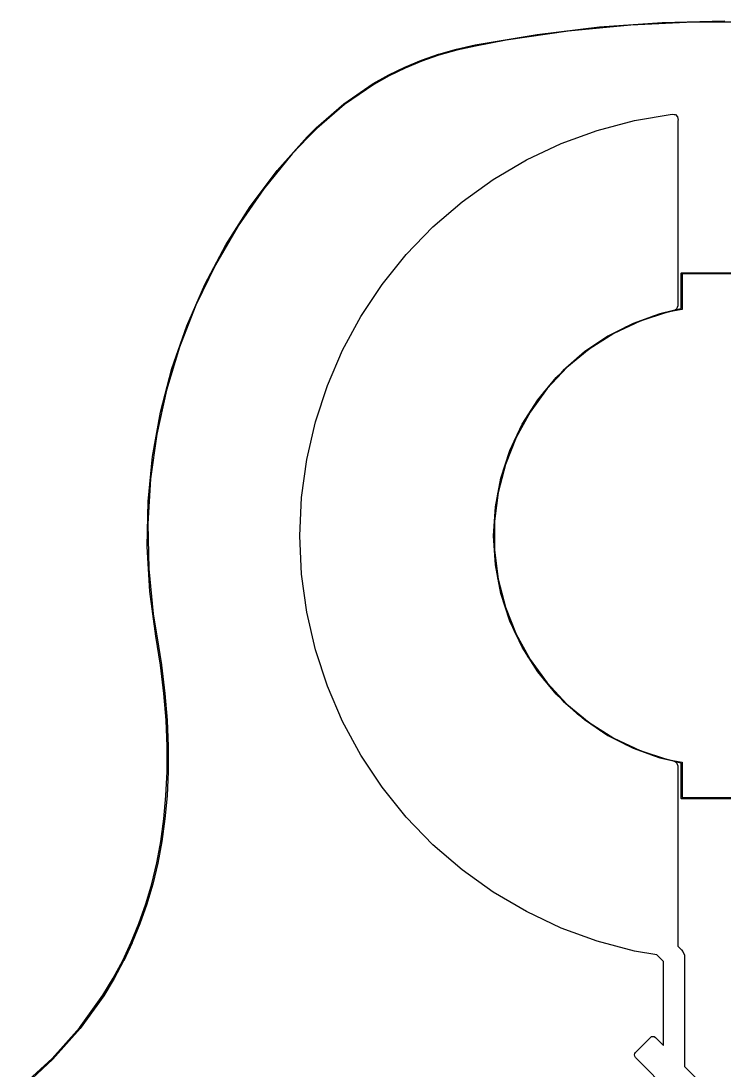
# Model space of a CAD drawing. Extents: x 128 to 152, y -99.3 to -77.5.
# Drawn here: x 133.29 to 139.99, y -87.49 to -77.5 of the extents above; entities that cross this region are included whole.
import ezdxf

# ---------------------------------------------------------------- set-up
doc = ezdxf.new("R2010")
doc.units = 0
doc.layers.add('BLACK', color=7, linetype='CONTINUOUS')

msp = doc.modelspace()

# ---------------------------------------------------------------- linework, layer by layer
at = {"layer": 'BLACK', "linetype": 'CONTINUOUS'}
for p, q in [((138.210022, -77.623784), (138.804397, -77.552298)), ((139.103157, -77.533635), (138.507546, -77.590844)), ((138.804397, -77.552298), (139.401513, -77.509341)), ((139.700824, -77.504998), (139.103157, -77.533635)), ((139.401513, -77.509341), (140, -77.495011)), ((140.299176, -77.504998), (139.700824, -77.504998)), ((137.619748, -77.723634), (138.210022, -77.623784)), ((138.507546, -77.590844), (137.915356, -77.676493)), ((137.443664, -77.762869), (137.619612, -77.723662)), ((137.621652, -77.733452), (137.445989, -77.772595)), ((137.619612, -77.723662), (137.619699, -77.72366)), ((137.619699, -77.72366), (137.619748, -77.723633)), ((137.619748, -77.723633), (137.619748, -77.723634)), ((137.915356, -77.676493), (137.621652, -77.733452)), ((137.108682, -77.86817), (137.272196, -77.811443)), ((137.275334, -77.820939), (137.1121, -77.877569)), ((137.272196, -77.811443), (137.272339, -77.811423)), ((137.272339, -77.811423), (137.272471, -77.811356)), ((137.272471, -77.811356), (137.443389, -77.762938)), ((137.445989, -77.772595), (137.275334, -77.820939)), ((137.443389, -77.762938), (137.443533, -77.762926)), ((137.443533, -77.762926), (137.443664, -77.762869)), ((136.796987, -78.00805), (136.949513, -77.934067)), ((136.953741, -77.94313), (136.801481, -78.016984)), ((136.949513, -77.934067), (136.949657, -77.934029)), ((136.949657, -77.934029), (136.949782, -77.933946)), ((136.949782, -77.933946), (137.108408, -77.868274)), ((137.1121, -77.877569), (136.953741, -77.94313)), ((137.108408, -77.868274), (137.108554, -77.868244)), ((137.108554, -77.868244), (137.108682, -77.86817)), ((136.649008, -78.090972), (136.796725, -78.008187)), ((136.801481, -78.016984), (136.65409, -78.099587)), ((136.796725, -78.008187), (136.796867, -78.00814)), ((136.796867, -78.00814), (136.796987, -78.00805)), ((136.367927, -78.28295), (136.648632, -78.091205)), ((136.65409, -78.099587), (136.373803, -78.291046)), ((136.648632, -78.091205), (136.648838, -78.091117)), ((136.648838, -78.091117), (136.649008, -78.090972)), ((136.10449, -78.511605), (136.367469, -78.283304)), ((136.373803, -78.291046), (136.111184, -78.519037)), ((136.367469, -78.283304), (136.367721, -78.283159)), ((136.367721, -78.283159), (136.367927, -78.28295)), ((138.783198, -78.537125), (139.136907, -78.443047)), ((139.136907, -78.443047), (139.497664, -78.381286)), ((139.497664, -78.381286), (139.515466, -78.384706)), ((139.515466, -78.384706), (139.519134, -78.384706)), ((139.519134, -78.384706), (139.520006, -78.385579)), ((139.520006, -78.385579), (139.528011, -78.387116)), ((139.528011, -78.387116), (139.549135, -78.40967)), ((139.549135, -78.40967), (139.552968, -78.440333)), ((139.552968, -78.440333), (139.55, -78.445716)), ((139.55, -78.445716), (139.55, -80.206271)), ((136.018259, -78.598595), (136.104217, -78.511861)), ((136.111184, -78.519037), (136.025361, -78.605635)), ((136.104217, -78.511861), (136.104373, -78.511755)), ((136.104373, -78.511755), (136.10449, -78.511605)), ((138.439427, -78.662752), (138.783198, -78.537125)), ((135.733872, -78.920747), (136.018187, -78.598656)), ((136.02533, -78.605655), (135.877205, -78.760739)), ((136.018187, -78.598656), (136.018193, -78.598662)), ((136.018193, -78.598662), (136.018226, -78.598643)), ((136.018226, -78.598643), (136.018259, -78.598595)), ((136.025361, -78.605635), (136.02533, -78.605655)), ((138.108402, -78.818901), (138.439427, -78.662752)), ((135.877205, -78.760739), (135.605959, -79.093331)), ((137.792825, -79.004297), (138.108402, -78.818901)), ((135.47554, -79.264029), (135.733872, -78.920747)), ((137.495274, -79.217427), (137.792825, -79.004297)), ((135.605959, -79.093331), (135.361475, -79.446062)), ((137.21818, -79.456548), (137.495274, -79.217427)), ((135.244766, -79.626411), (135.47554, -79.264029)), ((135.361475, -79.446062), (135.145243, -79.816785)), ((136.963805, -79.71971), (137.21818, -79.456548)), ((135.042954, -80.005686), (135.244766, -79.626411)), ((136.734227, -80.004761), (136.963805, -79.71971)), ((135.145243, -79.816785), (134.95858, -80.203241)), ((139.583355, -79.9), (139.583736, -79.898087)), ((139.583355, -80.234985), (139.583355, -79.9)), ((139.583736, -79.898087), (139.586442, -79.895381)), ((139.586442, -79.895381), (139.588355, -79.895)), ((139.588355, -79.895), (140.411645, -79.89501)), ((140.406645, -79.905009), (139.593355, -79.905)), ((139.593355, -79.905), (139.593355, -80.238855)), ((134.871333, -80.399544), (135.042954, -80.005686)), ((136.531321, -80.309375), (136.734227, -80.004761)), ((134.95858, -80.203241), (134.802623, -80.603077)), ((139.319141, -80.30275), (139.583355, -80.234985)), ((139.511111, -80.255019), (139.379628, -80.284932)), ((139.589291, -80.243767), (139.453605, -80.269613)), ((139.515392, -80.252465), (139.511111, -80.255021)), ((139.511111, -80.255021), (139.511111, -80.255019)), ((139.519134, -80.252465), (139.515392, -80.252465)), ((139.524679, -80.24692), (139.519134, -80.252465)), ((139.537643, -80.239179), (139.524679, -80.24692)), ((139.541547, -80.230052), (139.537643, -80.239179)), ((139.546194, -80.225405), (139.541547, -80.230052)), ((139.548504, -80.21379), (139.546194, -80.225405)), ((139.549797, -80.210768), (139.548504, -80.21379)), ((139.55, -80.206271), (139.549427, -80.209148)), ((139.549427, -80.209148), (139.549797, -80.210768)), ((139.589824, -80.243474), (139.589291, -80.243767)), ((139.590268, -80.243474), (139.589824, -80.243474)), ((139.590809, -80.242932), (139.590268, -80.243474)), ((139.591999, -80.242279), (139.590809, -80.242932)), ((139.592475, -80.241266), (139.591999, -80.242279)), ((139.592974, -80.240768), (139.592475, -80.241266)), ((139.593167, -80.239796), (139.592974, -80.240768)), ((139.593315, -80.239483), (139.593167, -80.239796)), ((139.593355, -80.238855), (139.593273, -80.239264)), ((139.593273, -80.239264), (139.593315, -80.239483)), ((136.356743, -80.631063), (136.531321, -80.309375)), ((139.190854, -80.354913), (138.940869, -80.472479)), ((139.061605, -80.404645), (139.319141, -80.30275)), ((139.379628, -80.284932), (139.125974, -80.376525)), ((139.453605, -80.269613), (139.190854, -80.354913)), ((134.73095, -80.805586), (134.871333, -80.399544)), ((138.818874, -80.538021), (139.061605, -80.404645)), ((139.125974, -80.376525), (138.885404, -80.498408)), ((138.594777, -80.700773), (138.818874, -80.538021)), ((138.885404, -80.498408), (138.661519, -80.648758)), ((138.940869, -80.472479), (138.707594, -80.620454)), ((134.802623, -80.603077), (134.67832, -81.013858)), ((136.211921, -80.967198), (136.356743, -80.631063)), ((138.661519, -80.648758), (138.457671, -80.825324)), ((138.707594, -80.620454), (138.494709, -80.796506)), ((138.39285, -80.890333), (138.594777, -80.700773)), ((134.622658, -81.221339), (134.73095, -80.805586)), ((138.457671, -80.825324), (138.276912, -81.025463)), ((138.494709, -80.796506), (138.305572, -80.997855)), ((138.216279, -81.103711), (138.39285, -80.890333)), ((134.67832, -81.013858), (134.586431, -81.433081)), ((136.098036, -81.315035), (136.211921, -80.967198)), ((138.276912, -81.025463), (138.121946, -81.246178)), ((138.305572, -80.997855), (138.143168, -81.221326)), ((138.06785, -81.33754), (138.216279, -81.103711)), ((134.547118, -81.644271), (134.622658, -81.221339)), ((138.121946, -81.246178), (137.995095, -81.484166)), ((138.143168, -81.221326), (138.01006, -81.463393)), ((136.016018, -81.671734), (136.098036, -81.315035)), ((137.949904, -81.588132), (138.06785, -81.33754)), ((134.586431, -81.433081), (134.527514, -81.858193)), ((137.995095, -81.484166), (137.898257, -81.735864)), ((138.01006, -81.463393), (137.908346, -81.720236)), ((134.50479, -82.071806), (134.547118, -81.644271)), ((137.864302, -81.851532), (137.949904, -81.588132)), ((135.966538, -82.03438), (136.016018, -81.671734)), ((137.898257, -81.735864), (137.832881, -81.997504)), ((137.908346, -81.720236), (137.839632, -81.987804)), ((134.527514, -81.858193), (134.501927, -82.286605)), ((137.812394, -82.123586), (137.864302, -81.851532)), ((135.950001, -82.40001), (135.966538, -82.03438)), ((137.832881, -81.997504), (137.799947, -82.26517)), ((137.839632, -81.987804), (137.805002, -82.261875)), ((134.495931, -82.50134), (134.50479, -82.071806)), ((137.795, -82.399987), (137.812394, -82.123586)), ((134.501927, -82.286605), (134.509828, -82.715708)), ((137.799947, -82.26517), (137.799999, -82.40001)), ((137.805002, -82.261875), (137.805, -82.39999)), ((135.95, -82.400011), (135.950001, -82.40001)), ((135.966538, -82.765643), (135.95, -82.400011)), ((137.795, -82.39999), (137.795, -82.399987)), ((137.795, -82.4), (137.795001, -82.39999)), ((137.795001, -82.39999), (137.795, -82.39999)), ((137.795013, -82.40004), (137.795, -82.4)), ((137.812403, -82.676404), (137.795013, -82.40004)), ((137.8, -82.400011), (137.799947, -82.534853)), ((137.799999, -82.40001), (137.8, -82.400011)), ((137.805, -82.39999), (137.80501, -82.39999)), ((137.80501, -82.39999), (137.805011, -82.538115)), ((134.520595, -82.930256), (134.495931, -82.50134)), ((137.799947, -82.534853), (137.832882, -82.802518)), ((137.805011, -82.538115), (137.83964, -82.812186)), ((134.509828, -82.715708), (134.551167, -83.142888)), ((137.864309, -82.948457), (137.812403, -82.676404)), ((136.016018, -83.128289), (135.966538, -82.765643)), ((137.832882, -82.802518), (137.898258, -83.064158)), ((137.83964, -82.812186), (137.908353, -83.079753)), ((134.578618, -83.355837), (134.520595, -82.930256)), ((137.94991, -83.211857), (137.864309, -82.948457)), ((134.551167, -83.142888), (134.588481, -83.354207)), ((136.098036, -83.484987), (136.016018, -83.128289)), ((137.898258, -83.064158), (137.995096, -83.315856)), ((137.908353, -83.079753), (138.010065, -83.336596)), ((138.067855, -83.462449), (137.94991, -83.211857)), ((134.578618, -83.355855), (134.578618, -83.355837)), ((134.622303, -83.632391), (134.578618, -83.355855)), ((134.588481, -83.354207), (134.588476, -83.354241)), ((134.588476, -83.354241), (134.588496, -83.354295)), ((134.588496, -83.354295), (134.632193, -83.630905)), ((137.995096, -83.315856), (138.121947, -83.553844)), ((138.010065, -83.336596), (138.143173, -83.578663)), ((136.211921, -83.832824), (136.098036, -83.484987)), ((138.216284, -83.696278), (138.067855, -83.462449)), ((138.121947, -83.553844), (138.276913, -83.774559)), ((134.654667, -83.902249), (134.622303, -83.632391)), ((134.632193, -83.630905), (134.632189, -83.631001)), ((134.632189, -83.631001), (134.632218, -83.63109)), ((134.632218, -83.63109), (134.664609, -83.901172)), ((138.143173, -83.578663), (138.305576, -83.802134)), ((138.392854, -83.909656), (138.216284, -83.696278)), ((136.356744, -84.16896), (136.211921, -83.832824)), ((138.276913, -83.774559), (138.457672, -83.974697)), ((138.305576, -83.802134), (138.494712, -84.003483)), ((134.675293, -84.158175), (134.654667, -83.902249)), ((134.664609, -83.901172), (134.664601, -83.901269)), ((134.664601, -83.901269), (134.664629, -83.901366)), ((134.664629, -83.901366), (134.685269, -84.157469)), ((138.59478, -84.099217), (138.392854, -83.909656)), ((138.457672, -83.974697), (138.66152, -84.151263)), ((138.494712, -84.003483), (138.707596, -84.179535)), ((138.818876, -84.261969), (138.59478, -84.099217)), ((138.66152, -84.151263), (138.885405, -84.301613)), ((134.685257, -84.407907), (134.675293, -84.158175)), ((134.685269, -84.157469), (134.685256, -84.157572)), ((134.685256, -84.157572), (134.685281, -84.157672)), ((134.685281, -84.157672), (134.695254, -84.407616)), ((136.531321, -84.490648), (136.356744, -84.16896)), ((138.707596, -84.179535), (138.940871, -84.327511)), ((139.061606, -84.395344), (138.818876, -84.261969)), ((138.885405, -84.301613), (139.125975, -84.423496)), ((138.940871, -84.327511), (139.190855, -84.445076)), ((134.684719, -84.645116), (134.685257, -84.407907)), ((134.695258, -84.407826), (134.694719, -84.645255)), ((134.695254, -84.407616), (134.695237, -84.407721)), ((134.695237, -84.407721), (134.695258, -84.407826)), ((139.319142, -84.497239), (139.061606, -84.395344)), ((139.125975, -84.423496), (139.379629, -84.515088)), ((139.190855, -84.445076), (139.453605, -84.530377)), ((136.734227, -84.795261), (136.531321, -84.490648)), ((139.583355, -84.565004), (139.319142, -84.497239)), ((139.379629, -84.515088), (139.511111, -84.545001)), ((139.453605, -84.530377), (139.589291, -84.556223)), ((139.511111, -84.545001), (139.511111, -84.545002)), ((139.511111, -84.545002), (139.515392, -84.547558)), ((139.515392, -84.547558), (139.519134, -84.547558)), ((139.519134, -84.547558), (139.524679, -84.553103)), ((139.524679, -84.553103), (139.537643, -84.560844)), ((139.589291, -84.556223), (139.589824, -84.556516)), ((139.589824, -84.556516), (139.590268, -84.556516)), ((139.590268, -84.556516), (139.590809, -84.557057)), ((139.590809, -84.557057), (139.591999, -84.557711)), ((134.674077, -84.876504), (134.684719, -84.645116)), ((134.694714, -84.645474), (134.684063, -84.877065)), ((134.694719, -84.645255), (134.694697, -84.645363)), ((134.694697, -84.645363), (134.694714, -84.645474)), ((139.537643, -84.560844), (139.541547, -84.569971)), ((139.541547, -84.569971), (139.546194, -84.574618)), ((139.546194, -84.574618), (139.548504, -84.586233)), ((139.548504, -84.586233), (139.549797, -84.589255)), ((139.549797, -84.589255), (139.549427, -84.590875)), ((139.549427, -84.590875), (139.55, -84.593752)), ((139.55, -84.593752), (139.55, -86.308578)), ((139.583355, -84.89999), (139.583355, -84.565004)), ((139.591999, -84.557711), (139.592475, -84.558723)), ((139.592475, -84.558723), (139.592974, -84.559222)), ((139.592974, -84.559222), (139.593167, -84.560193)), ((139.593167, -84.560193), (139.593315, -84.560507)), ((139.593315, -84.560507), (139.593273, -84.560725)), ((139.593273, -84.560725), (139.593355, -84.561135)), ((139.593355, -84.561135), (139.593355, -84.89499)), ((136.963805, -85.080313), (136.734227, -84.795261)), ((134.653943, -85.096757), (134.674077, -84.876504)), ((134.684047, -84.877291), (134.66389, -85.097798)), ((134.684063, -84.877065), (134.684035, -84.877177)), ((134.684035, -84.877177), (134.684047, -84.877291)), ((139.583736, -84.901903), (139.583355, -84.89999)), ((139.586442, -84.904609), (139.583736, -84.901903)), ((139.588355, -84.90499), (139.586442, -84.904609)), ((140.411645, -84.905), (139.588355, -84.90499)), ((139.593355, -84.89499), (140.406645, -84.894999)), ((134.624174, -85.311489), (134.653943, -85.096757)), ((134.663864, -85.098029), (134.634065, -85.312972)), ((134.66389, -85.097798), (134.663856, -85.097909)), ((134.663856, -85.097909), (134.663864, -85.098029)), ((137.21818, -85.343474), (136.963805, -85.080313)), ((134.585665, -85.516479), (134.624174, -85.311489)), ((134.634026, -85.313208), (134.595469, -85.518455)), ((134.634065, -85.312972), (134.634024, -85.313087)), ((134.634024, -85.313087), (134.634026, -85.313208)), ((137.495275, -85.582596), (137.21818, -85.343474)), ((134.537901, -85.716154), (134.585665, -85.516479)), ((134.595418, -85.518695), (134.5476, -85.718596)), ((134.595422, -85.518569), (134.595418, -85.518695)), ((134.595469, -85.518455), (134.595422, -85.518569)), ((137.792825, -85.795725), (137.495275, -85.582596)), ((134.481868, -85.907435), (134.537901, -85.716154)), ((134.547535, -85.718838), (134.491429, -85.910369)), ((134.547546, -85.718712), (134.547535, -85.718838)), ((134.5476, -85.718596), (134.547546, -85.718712)), ((138.108402, -85.981121), (137.792825, -85.795725)), ((134.416881, -86.093534), (134.481868, -85.907435)), ((134.491352, -85.910611), (134.426275, -86.096963)), ((134.49137, -85.910481), (134.491352, -85.910611)), ((134.491429, -85.910369), (134.49137, -85.910481)), ((138.439428, -86.13727), (138.108402, -85.981121)), ((134.343788, -86.272518), (134.416881, -86.093534)), ((134.426184, -86.097205), (134.352997, -86.276419)), ((134.426209, -86.097074), (134.426184, -86.097205)), ((134.426275, -86.096963), (134.426209, -86.097074)), ((138.783198, -86.262897), (138.439428, -86.13727)), ((134.26194, -86.446426), (134.343788, -86.272518)), ((134.352892, -86.276658), (134.270931, -86.450807)), ((134.352923, -86.276529), (134.352892, -86.276658)), ((134.352997, -86.276419), (134.352923, -86.276529)), ((139.136907, -86.356975), (138.783198, -86.262897)), ((139.55, -86.308578), (139.586343, -86.344921)), ((139.586343, -86.344921), (139.598779, -86.360075)), ((134.171868, -86.614333), (134.26194, -86.446426)), ((134.270813, -86.451041), (134.180622, -86.61917)), ((134.270851, -86.450914), (134.270813, -86.451041)), ((134.270931, -86.450807), (134.270851, -86.450914)), ((139.352454, -86.393876), (139.136907, -86.356975)), ((139.415632, -86.457054), (139.352454, -86.393876)), ((139.598779, -86.360075), (139.613711, -86.396123)), ((139.613711, -86.396123), (139.615632, -86.415632)), ((139.615632, -86.415632), (139.615632, -87.456947)), ((139.415632, -87.256947), (139.415632, -86.457054)), ((134.073176, -86.777165), (134.171868, -86.614333)), ((134.180492, -86.619398), (134.081626, -86.782519)), ((134.180537, -86.619272), (134.180492, -86.619398)), ((134.180622, -86.61917), (134.180537, -86.619272)), ((133.849746, -87.087938), (134.073176, -86.777165)), ((134.08141, -86.782846), (133.857717, -87.093984)), ((134.081492, -86.782665), (134.08141, -86.782846)), ((134.081626, -86.782519), (134.081492, -86.782665)), ((133.590276, -87.380134), (133.849746, -87.087938)), ((133.857396, -87.094385), (133.597588, -87.386962)), ((133.857526, -87.094161), (133.857396, -87.094385)), ((133.857717, -87.093984), (133.857526, -87.094161)), ((139.147053, -87.322475), (139.290242, -87.179286)), ((139.290242, -87.179286), (139.301191, -87.171969)), ((139.301191, -87.171969), (139.314107, -87.1694)), ((139.314107, -87.1694), (139.327022, -87.171969)), ((139.327022, -87.171969), (139.337971, -87.179286)), ((139.337971, -87.179286), (139.415632, -87.256947)), ((139.137167, -87.34634), (139.139736, -87.333424)), ((139.139736, -87.359255), (139.137167, -87.34634)), ((139.139736, -87.333424), (139.147053, -87.322475)), ((133.292519, -87.654887), (133.590276, -87.380134)), ((133.59724, -87.387317), (133.29913, -87.662396)), ((133.597388, -87.387113), (133.59724, -87.387317)), ((133.597588, -87.386962), (133.597388, -87.387113)), ((139.147053, -87.370204), (139.139736, -87.359255)), ((139.693293, -87.916444), (139.147053, -87.370204)), ((139.615632, -87.456947), (139.884211, -87.725526))]:
    msp.add_line(p, q, dxfattribs=at)

doc.saveas('drawing.dxf')
